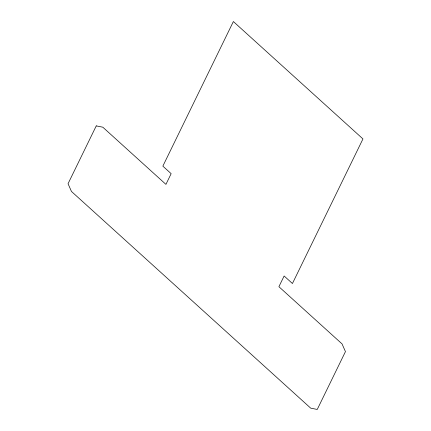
<?xml version="1.0" encoding="UTF-8"?>
<svg xmlns="http://www.w3.org/2000/svg" width="431" height="431" viewBox="0 0 431 431"><rect width="100%" height="100%" fill="white"/><g stroke="black" fill="none" stroke-linecap="round" stroke-linejoin="round"><path stroke-width="0.65" d="M96.253 125.89L68.044 183.73L71.46 191.456L310.692 408.146L317.243 409.45L345.452 351.615L342.036 343.884L278.905 286.701L284.131 275.991L292.433 283.517L362.956 138.927L233.37 21.55L162.848 166.14L171.155 173.666L165.935 184.376L102.804 127.193L96.253 125.89"/></g></svg>
